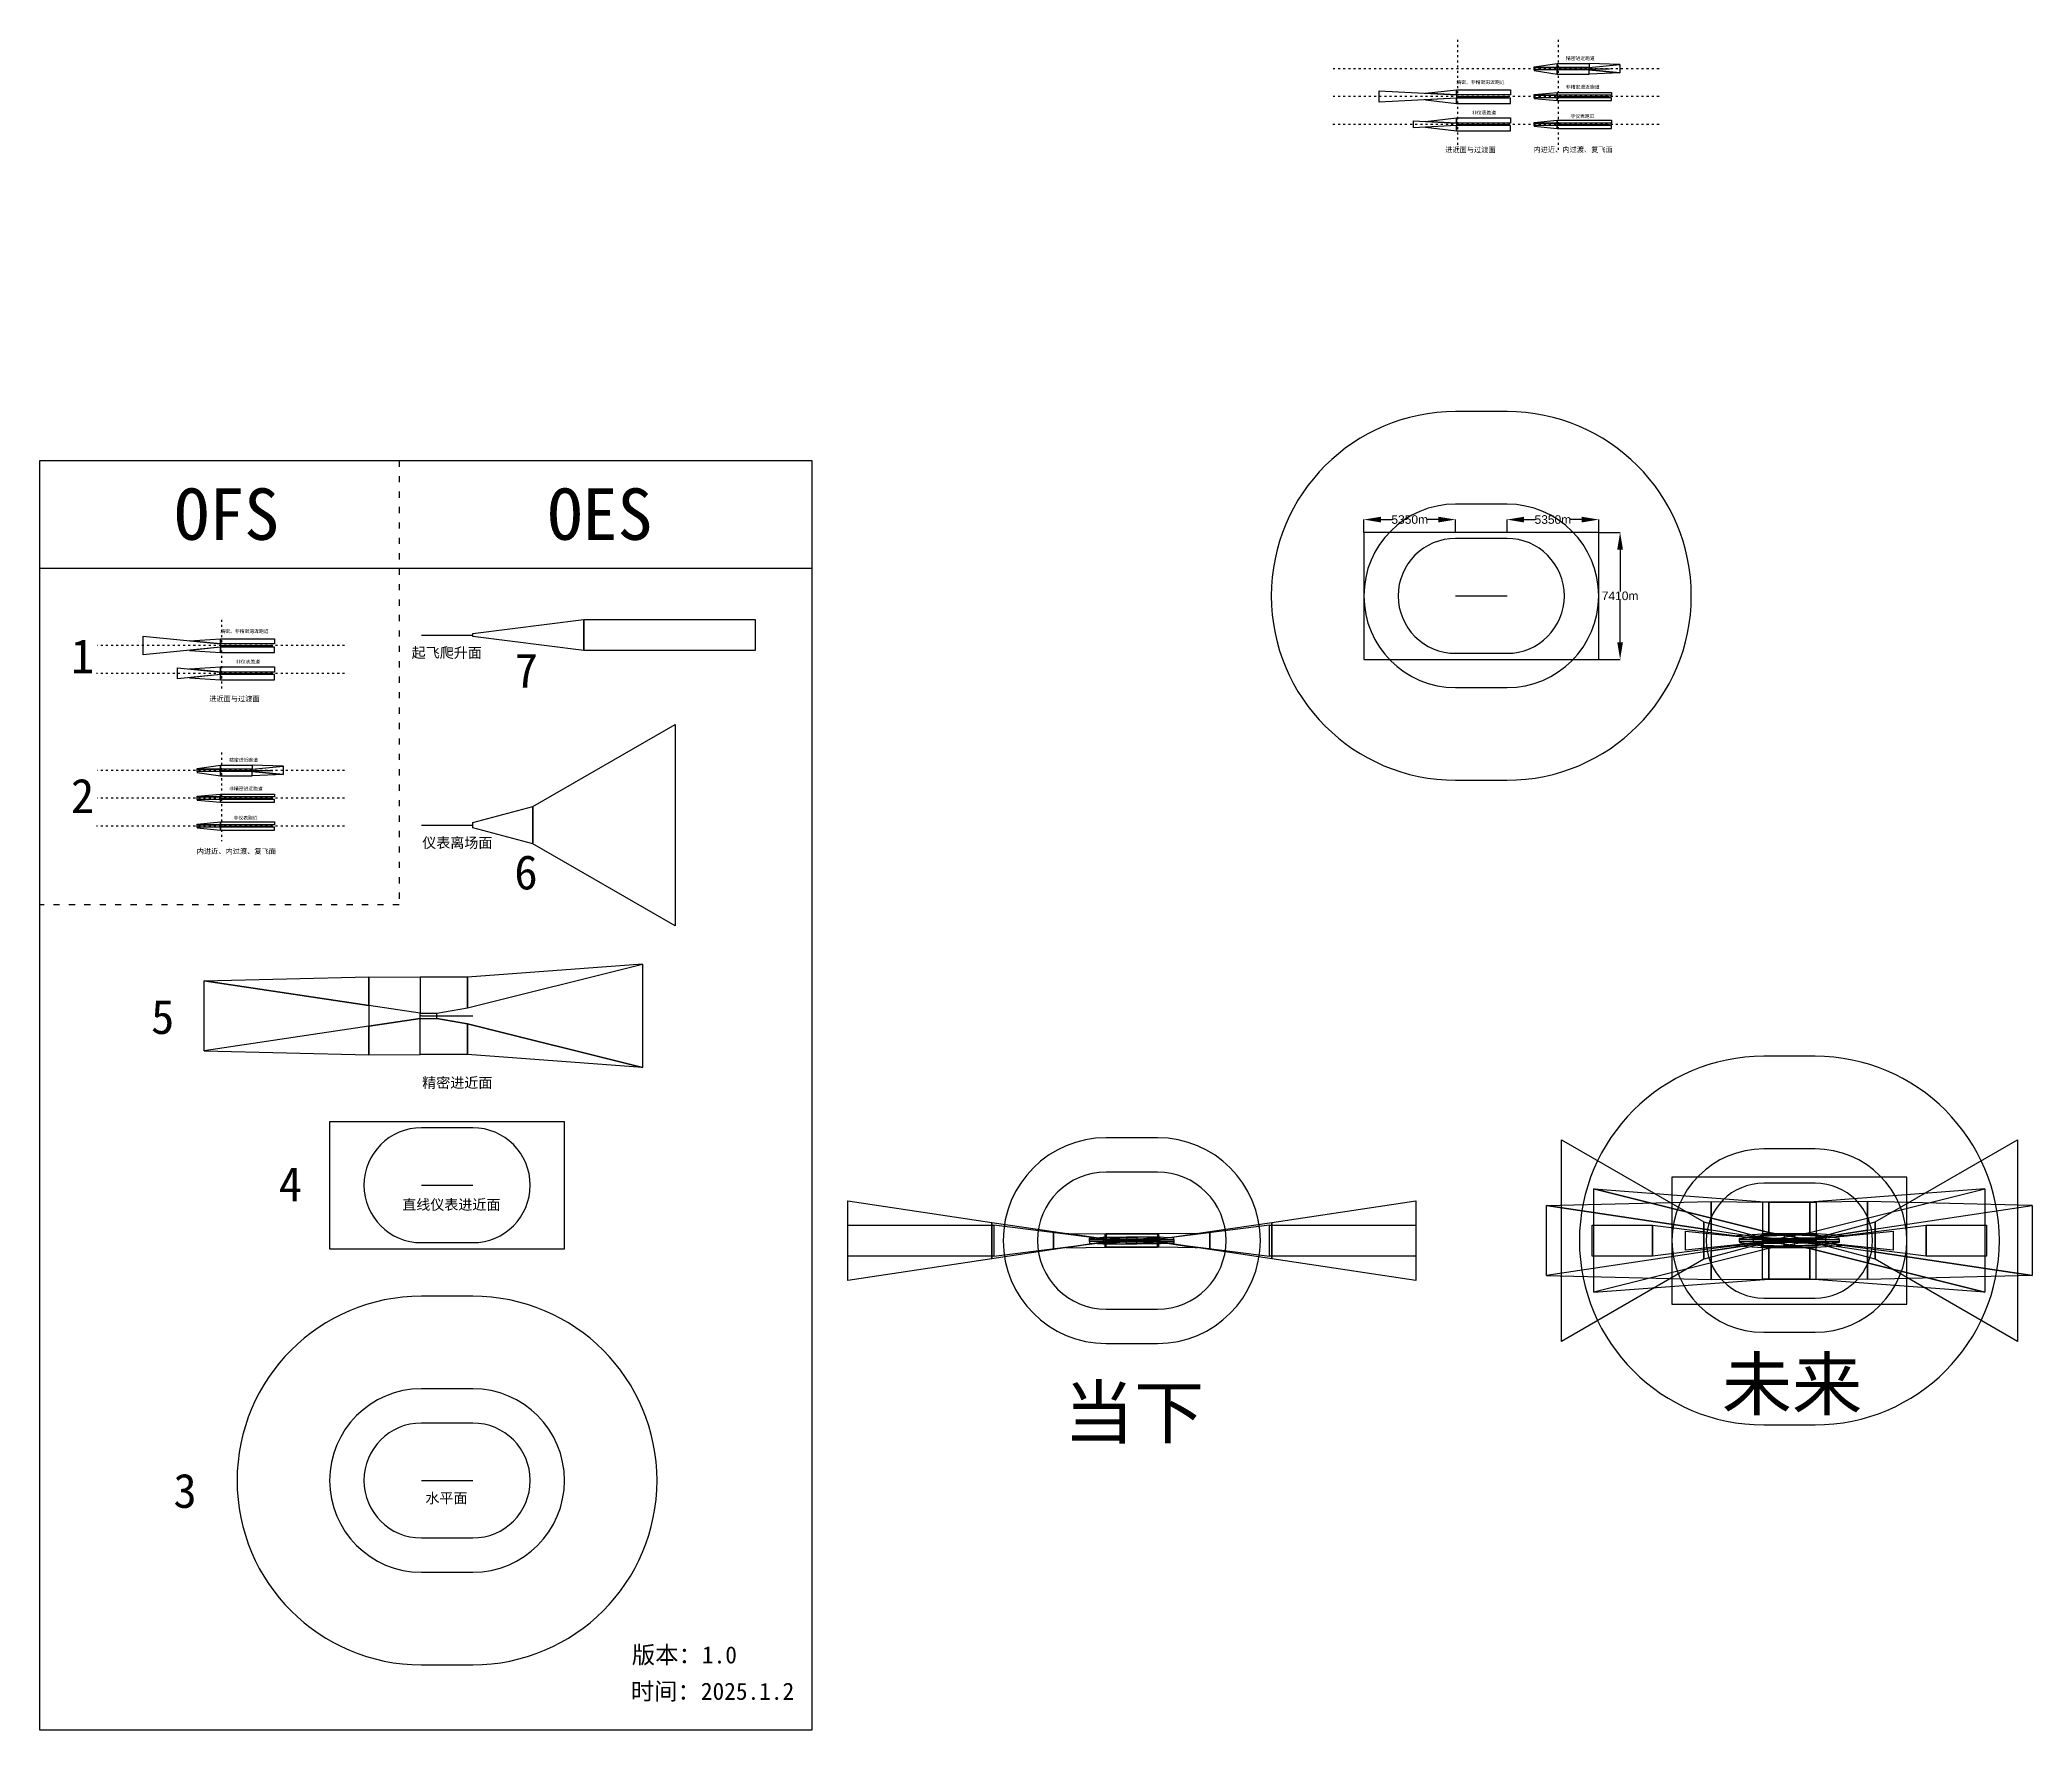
# Model space of a CAD drawing. Header units: metres. Extents: x 9927 to 126143, y -22545 to 76060.
import ezdxf

# ---------------------------------------------------------------- set-up
doc = ezdxf.new("R2010")
doc.units = ezdxf.units.M
doc.header["$MEASUREMENT"] = 0
doc.linetypes.add('ACAD_ISO03W100', pattern=[30, 12, -18])
doc.layers.add('AnnexAppTrans', color=7, linetype='Continuous')
doc.styles.get("Standard").update_dxf_attribs({"font": 'arial.ttf'})
doc.styles.add('黑体', font='simhei.ttf')
doc.dimstyles.get("Standard").update_dxf_attribs({"dimtxt": 0.18, "dimasz": 0.18, "dimexe": 0.18, "dimexo": 0.0625, "dimgap": 0.09, "dimtad": 0, "dimtih": 1, "dimtoh": 1, "dimdec": 4, "dimzin": 0, "dimdsep": 46, "dimtxsty": 'Standard', "dimcen": 0.09, "dimadec": 0, "dimazin": 0, "dimtfac": 1, "dimtdec": 4, "dimtofl": 0, "dimtmove": 0, "dimatfit": 3, "dimfxl": 1, "dimtolj": 1, "dimtzin": 0, "dimarcsym": 0})

# ---------------------------------------------------------------- blocks, each defined once
blk = doc.blocks.new('*D1')
at = {"color": 0, "lineweight": -2, "transparency": 16777216}
for p, q in [((87160, 47328), (87160, 48074)), ((88160, 48074), (88804, 48074)), ((91510, 48074), (90866, 48074)), ((92510, 47328), (92510, 48074))]:
    blk.add_line(p, q, dxfattribs=at)
at = {"color": 0, "transparency": 16777216}
for points in [[(88160, 48241), (88160, 47907), (87160, 48074)], [(91510, 48241), (91510, 47907), (92510, 48074)]]:
    blk.add_solid(points, dxfattribs=at)
at = {"layer": 'Defpoints', "color": 0, "transparency": 16777216}
for p in [(92510, 48074), (87160, 47328), (92510, 47328)]:
    blk.add_point(p, dxfattribs=at)
at = {"color": 0, "transparency": 16777216, "insert": (89835, 48074), "char_height": 500, "attachment_point": 5}
blk.add_mtext('\\A1;5350m', dxfattribs=at)
blk = doc.blocks.new('*D2')
at = {"color": 0, "lineweight": -2, "transparency": 16777216}
for p, q in [((95510, 47328), (95510, 48074)), ((96510, 48074), (97154, 48074)), ((99860, 48074), (99216, 48074)), ((100860, 47328), (100860, 48074))]:
    blk.add_line(p, q, dxfattribs=at)
at = {"color": 0, "transparency": 16777216}
for points in [[(96510, 48241), (96510, 47907), (95510, 48074)], [(99860, 48241), (99860, 47907), (100860, 48074)]]:
    blk.add_solid(points, dxfattribs=at)
at = {"layer": 'Defpoints', "color": 0, "transparency": 16777216}
for p in [(100860, 48074), (95510, 47328), (100860, 47328)]:
    blk.add_point(p, dxfattribs=at)
at = {"color": 0, "transparency": 16777216, "insert": (98185, 48074), "char_height": 500, "attachment_point": 5}
blk.add_mtext('\\A1;5350m', dxfattribs=at)
blk = doc.blocks.new('*D3')
at = {"color": 0, "lineweight": -2, "transparency": 16777216}
for p, q in [((100860, 47328), (102107, 47328)), ((102107, 46328), (102107, 43878)), ((102107, 40918), (102107, 43368)), ((100860, 39918), (102107, 39918))]:
    blk.add_line(p, q, dxfattribs=at)
at = {"color": 0, "transparency": 16777216}
for points in [[(101940, 46328), (102273, 46328), (102107, 47328)], [(101940, 40918), (102273, 40918), (102107, 39918)]]:
    blk.add_solid(points, dxfattribs=at)
at = {"layer": 'Defpoints', "color": 0, "transparency": 16777216}
for p in [(100860, 47328), (100860, 39918), (102107, 39918)]:
    blk.add_point(p, dxfattribs=at)
at = {"color": 0, "transparency": 16777216, "insert": (102107, 43623), "char_height": 500, "attachment_point": 5}
blk.add_mtext('\\A1;7410m', dxfattribs=at)

msp = doc.modelspace()

# ---------------------------------------------------------------- linework, layer by layer
at = {"linetype": 'ACAD_ISO03W100', "ltscale": 10}
for p, q in [((92618.9, 76059.9), (92618.9, 69509.3)), ((98497.6, 76059.9), (98497.6, 69509.3)), ((104376.1, 74377), (85361.4, 74377)), ((104376.1, 72752.7), (85361.4, 72752.7)), ((104376.1, 71131), (85339, 71131)), ((20519.3, 42232.5), (20519.3, 38150.6)), ((27698.4, 40725.9), (13261.8, 40725.9)), ((27698.4, 39104.2), (13239.4, 39104.2)), ((20519.3, 34482.2), (20519.3, 29309.6)), ((27698.4, 33444.5), (13261.8, 33444.5)), ((27698.4, 31820.3), (13261.8, 31820.3)), ((27698.4, 30198.6), (13239.4, 30198.6))]:
    msp.add_line(p, q, dxfattribs=at)
at = {"lineweight": 30}
for p, q in [((98497.6, 74377), (101497.6, 74377)), ((92618.9, 72752.7), (95618.9, 72752.7)), ((98497.6, 72754), (101497.6, 72754)), ((92618.9, 71131), (95618.9, 71131)), ((98497.6, 71131), (101497.6, 71131)), ((92510.3, 43623), (95510.3, 43623)), ((20519.3, 40725.9), (23519.3, 40725.9)), ((32181.4, 41338.3), (35181.4, 41338.3)), ((20519.3, 39104.2), (23519.3, 39104.2)), ((20519.3, 33444.5), (23519.3, 33444.5)), ((20519.3, 31821.5), (23519.3, 31821.5)), ((32181.4, 30248.3), (35181.4, 30248.3)), ((20519.3, 30198.6), (23519.3, 30198.6)), ((32181.4, 19124.1), (35181.4, 19124.1)), ((32181.4, 9244.6), (35181.4, 9244.6)), ((72123, 6013.5), (75123, 6013.5)), ((110483, 6013.5), (113483, 6013.5)), ((32181.4, -7981.6), (35181.4, -7981.6))]:
    msp.add_line(p, q, dxfattribs=at)
for points in [[(98437.6, 74447), (97087.6, 74447), (97087.6, 74492), (98437.6, 74687.2), (98437.6, 74447)], [(98437.6, 74307), (97087.6, 74307), (97087.6, 74447), (98437.6, 74447), (98437.6, 74307)], [(98437.6, 74447), (98437.6, 74687.2), (100297.6, 74687.2), (100297.6, 74447), (98437.6, 74447)], [(102099.4, 74617.2), (100297.6, 74687.2), (100297.6, 74447), (102099.4, 74617.2)], [(102099.4, 74136.8), (100297.6, 74307), (100297.6, 74447), (102099.4, 74617.2), (102099.4, 74136.8)], [(98437.6, 74307), (97087.6, 74307), (97087.6, 74261.9), (98437.6, 74066.8), (98437.6, 74307)], [(98437.6, 74307), (98437.6, 74066.8), (100297.6, 74066.8), (100297.6, 74307), (98437.6, 74307)], [(102099.4, 74136.8), (100297.6, 74066.8), (100297.6, 74307), (102099.4, 74136.8)], [(98437.6, 72824), (97087.6, 72824), (97087.6, 72869), (98437.6, 72989.2), (98437.6, 72824)], [(98437.6, 72684), (97087.6, 72684), (97087.6, 72824), (98437.6, 72824), (98437.6, 72684)], [(98437.6, 72684), (97087.6, 72684), (97087.6, 72639), (98437.6, 72518.8), (98437.6, 72684)], [(98437.6, 72824), (98437.6, 72989.2), (101597.6, 72989.2), (101597.6, 72824), (98437.6, 72824)], [(98437.6, 72684), (98437.6, 72518.8), (101597.6, 72518.8), (101597.6, 72684), (98437.6, 72684)], [(98437.6, 71201), (97087.6, 71201), (97087.6, 71246.1), (98437.6, 71366.2), (98437.6, 71201)], [(98437.6, 71061), (97087.6, 71061), (97087.6, 71201), (98437.6, 71201), (98437.6, 71061)], [(98437.6, 71061), (97087.6, 71061), (97087.6, 71016), (98437.6, 70895.8), (98437.6, 71061)], [(98437.6, 71201), (98437.6, 71366.2), (101597.6, 71366.2), (101597.6, 71201), (98437.6, 71201)], [(98437.6, 71061), (98437.6, 70895.8), (101597.6, 70895.8), (101597.6, 71061), (98437.6, 71061)], [(35181.4, 41428.3), (41661.4, 42238.3), (41661.4, 40438.3), (35181.4, 41248.3), (35181.4, 41428.3)], [(51661.4, 42238.3), (51661.4, 40438.3), (41661.4, 40438.3), (41661.4, 42238.3), (51661.4, 42238.3)], [(38681.4, 31336.3), (46981.4, 36128.3), (46981.4, 24368.3), (38681.4, 29160.3), (38681.4, 31336.3)], [(20459.3, 33514.5), (19109.3, 33514.5), (19109.3, 33559.6), (20459.3, 33754.7), (20459.3, 33514.5)], [(20459.3, 33514.5), (20459.3, 33754.7), (22319.3, 33754.7), (22319.3, 33514.5), (20459.3, 33514.5)], [(24121.1, 33684.7), (22319.3, 33754.7), (22319.3, 33514.5), (24121.1, 33684.7)], [(20459.3, 33374.5), (19109.3, 33374.5), (19109.3, 33514.5), (20459.3, 33514.5), (20459.3, 33374.5)], [(20459.3, 33374.5), (19109.3, 33374.5), (19109.3, 33329.5), (20459.3, 33134.4), (20459.3, 33374.5)], [(20459.3, 33374.5), (20459.3, 33134.4), (22319.3, 33134.4), (22319.3, 33374.5), (20459.3, 33374.5)], [(24121.1, 33204.4), (22319.3, 33374.5), (22319.3, 33514.5), (24121.1, 33684.7), (24121.1, 33204.4)], [(24121.1, 33204.4), (22319.3, 33134.4), (22319.3, 33374.5), (24121.1, 33204.4)], [(20459.3, 31891.5), (19109.3, 31891.5), (19109.3, 31936.6), (20459.3, 32056.7), (20459.3, 31891.5)], [(20459.3, 31751.5), (19109.3, 31751.5), (19109.3, 31891.5), (20459.3, 31891.5), (20459.3, 31751.5)], [(20459.3, 31751.5), (19109.3, 31751.5), (19109.3, 31706.5), (20459.3, 31586.4), (20459.3, 31751.5)], [(20459.3, 31891.5), (20459.3, 32056.7), (23619.3, 32056.7), (23619.3, 31891.5), (20459.3, 31891.5)], [(20459.3, 31751.5), (20459.3, 31586.4), (23619.3, 31586.4), (23619.3, 31751.5), (20459.3, 31751.5)], [(20459.3, 30268.6), (19109.3, 30268.6), (19109.3, 30313.6), (20459.3, 30433.7), (20459.3, 30268.6)], [(20459.3, 30128.6), (19109.3, 30128.6), (19109.3, 30268.6), (20459.3, 30268.6), (20459.3, 30128.6)], [(20459.3, 30268.6), (20459.3, 30433.7), (23619.3, 30433.7), (23619.3, 30268.6), (20459.3, 30268.6)], [(35181.4, 30398.3), (38681.4, 31336.3), (38681.4, 29160.3), (35181.4, 30098.3), (35181.4, 30398.3)], [(20459.3, 30128.6), (19109.3, 30128.6), (19109.3, 30083.5), (20459.3, 29963.4), (20459.3, 30128.6)], [(20459.3, 30128.6), (20459.3, 29963.4), (23619.3, 29963.4), (23619.3, 30128.6), (20459.3, 30128.6)], [(34881.9, 18659.3), (33081.4, 18974.1), (33081.4, 19274.1), (34881.9, 19588.8), (45081.4, 22138.7), (45081.4, 16109.4), (34881.9, 18659.3)], [(34881.9, 19588.8), (45081.4, 22138.7), (34881.9, 21372), (34881.9, 19588.8)], [(29121.4, 19724.1), (19521.4, 21164.1), (29121.4, 21402.4), (29121.4, 19724.1)], [(29121.4, 18524.1), (19521.4, 17084.1), (19521.4, 21164.1), (29121.4, 19724.1), (29121.4, 18524.1)], [(32121.4, 19274.1), (29121.4, 19724.1), (29121.4, 21402.4), (32119.4, 21372), (32121.4, 19274.1)], [(32121.4, 19274.1), (33081.4, 19274.1), (34881.9, 19588.8), (34881.9, 21372), (32119.4, 21372), (32121.4, 19274.1)], [(29121.4, 18524.1), (32121.4, 18974.1), (32121.4, 19274.1), (29121.4, 19724.1), (29121.4, 18524.1)], [(32121.4, 18974.1), (29121.4, 18524.1), (29121.4, 16845.8), (32119.4, 16876.2), (32121.4, 18974.1)], [(32121.4, 18974.1), (33081.4, 18974.1), (34881.9, 18659.3), (34881.9, 16876.2), (32119.4, 16876.2), (32121.4, 18974.1)], [(32181.4, 19124.1), (32121.4, 19124.1)], [(34881.9, 18659.3), (45081.4, 16109.4), (34881.9, 16876.2), (34881.9, 18659.3)], [(29121.4, 18524.1), (19521.4, 17084.1), (29121.4, 16845.8), (29121.4, 18524.1)], [(26831.4, 5539.6), (40531.4, 5539.6), (40531.4, 12949.6), (26831.4, 12949.6), (26831.4, 5539.6)], [(65463, 4948.5), (57063, 3688.5), (57063, 8338.5), (65463, 7078.5), (65463, 4948.5)], [(81783, 7078.5), (90183, 8338.5), (90183, 3688.5), (81783, 4948.5), (81783, 7078.5)], [(69063, 5488.5), (65463, 4948.5), (65463, 7078.5), (69063, 6538.5), (69063, 5488.5)], [(78183, 6538.5), (81783, 7078.5), (81783, 4948.5), (78183, 5488.5), (78183, 6538.5)], [(57063, 6913.5), (65583, 6913.5), (65583, 5113.5), (57063, 5113.5), (57063, 6913.5)], [(72063, 6103.5), (65583, 6913.5), (65583, 5113.5), (72063, 5923.5), (72063, 6103.5)], [(72063, 5938.5), (69063, 5488.5), (69063, 6538.5), (72063, 6088.5), (72063, 5938.5)], [(72063, 6088.5), (69813, 6426), (72063, 6403.2), (72063, 6088.5)], [(72063, 5938.5), (69813, 5601), (72063, 5623.8), (72063, 5938.5)], [(72063, 6073.5), (71163, 6073.5), (71163, 6154.6), (72063, 6208.6), (72063, 6073.5)], [(72063, 5953.5), (71163, 5953.5), (71163, 6073.5), (72063, 6073.5), (72063, 5953.5)], [(72063, 5953.5), (71163, 5953.5), (71163, 5872.4), (72063, 5818.4), (72063, 5953.5)], [(73323, 6208.6), (73323, 6073.5), (71959.4, 6209.9), (73323, 6208.6)], [(73323, 6073.5), (71959.4, 6209.9), (71959.4, 5817.1), (73323, 5953.5), (73323, 6073.5)], [(73323, 5818.4), (73323, 5953.5), (71959.4, 5817.1), (73323, 5818.4)], [(72063, 6088.5), (72063, 6403.2), (75123, 6403.2), (75123, 6088.5), (72063, 6088.5)], [(72063, 6073.5), (72063, 6208.6), (73923, 6208.6), (73923, 6073.5), (72063, 6073.5)], [(72063, 5953.5), (72063, 5818.4), (73923, 5818.4), (73923, 5953.5), (72063, 5953.5)], [(72063, 5938.5), (72063, 5623.8), (75123, 5623.8), (75123, 5938.5), (72063, 5938.5)], [(75183, 6088.5), (75183, 6403.2), (72123, 6403.2), (72123, 6088.5), (75183, 6088.5)], [(75183, 5938.5), (75183, 5623.8), (72123, 5623.8), (72123, 5938.5), (75183, 5938.5)], [(75183, 6073.5), (75183, 6208.6), (73323, 6208.6), (73323, 6073.5), (75183, 6073.5)], [(75183, 5953.5), (75183, 5818.4), (73323, 5818.4), (73323, 5953.5), (75183, 5953.5)], [(73923, 6208.6), (73923, 6073.5), (75286.6, 6209.9), (73923, 6208.6)], [(73923, 5953.5), (75286.6, 5817.1), (75286.6, 6209.9), (73923, 6073.5), (73923, 5953.5)], [(73923, 5818.4), (73923, 5953.5), (75286.6, 5817.1), (73923, 5818.4)], [(75183, 5923.5), (81663, 5113.5), (81663, 6913.5), (75183, 6103.5), (75183, 5923.5)], [(75183, 6088.5), (78183, 6538.5), (78183, 5488.5), (75183, 5938.5), (75183, 6088.5)], [(75183, 6088.5), (77433, 6426), (75183, 6403.2), (75183, 6088.5)], [(75183, 6073.5), (76083, 6073.5), (76083, 6154.6), (75183, 6208.6), (75183, 6073.5)], [(75183, 6073.5), (76083, 6073.5), (76083, 5953.5), (75183, 5953.5), (75183, 6073.5)], [(75183, 5953.5), (76083, 5953.5), (76083, 5872.4), (75183, 5818.4), (75183, 5953.5)], [(75183, 5938.5), (77433, 5601), (75183, 5623.8), (75183, 5938.5)], [(90183, 5113.5), (81663, 5113.5), (81663, 6913.5), (90183, 6913.5), (90183, 5113.5)]]:
    msp.add_lwpolyline(points)
for points in [[(92510.3, 32873), (95510.3, 32873, 1), (95510.3, 54373), (92510.3, 54373, 1), (92510.3, 32873)], [(92510.3, 38273), (95510.3, 38273, 1), (95510.3, 48973), (92510.3, 48973, 1), (92510.3, 38273)], [(92510.3, 40273), (95510.3, 40273, 1), (95510.3, 46973), (92510.3, 46973, 1), (92510.3, 40273)], [(32181.4, 5894.6), (35181.4, 5894.6, 1), (35181.4, 12594.6), (32181.4, 12594.6, 1), (32181.4, 5894.6)], [(32181.4, -18731.6), (35181.4, -18731.6, 1), (35181.4, 2768.4), (32181.4, 2768.4, 1), (32181.4, -18731.6)], [(32181.4, -13331.6), (35181.4, -13331.6, 1), (35181.4, -2631.6), (32181.4, -2631.6, 1), (32181.4, -13331.6)], [(32181.4, -11331.6), (35181.4, -11331.6, 1), (35181.4, -4631.6), (32181.4, -4631.6, 1), (32181.4, -11331.6)]]:
    msp.add_lwpolyline(points, format="xyb")
for points in [[(9927.1, 51512), (54961.3, 51512), (54961.3, -22544.7), (9927.1, -22544.7)], [(9927.1, 51512), (54961.3, 51512), (54961.3, 45225), (9927.1, 45225)]]:
    msp.add_lwpolyline(points, close=True)
at = {"linetype": 'ACAD_ISO03W100', "ltscale": 30}
msp.add_lwpolyline([(9927.1, 51512), (30878.3, 51512), (30878.3, 25602.9), (9927.1, 25602.9)], close=True, dxfattribs=at)
at = {"lineweight": 30}
msp.add_lwpolyline([(87160.3, 39918), (100860.3, 39918), (100860.3, 47328), (87160.3, 47328), (87160.3, 39918)], dxfattribs=at)
msp.add_lwpolyline([(92510.3, 40273), (95510.3, 40273, 1), (95510.3, 46973), (92510.3, 46973, 1), (92510.3, 40273)], format="xyb", dxfattribs=at)
at = {"color": 85, "true_color": 0x58ba48}
for points in [[(110483, -4736.5), (113483, -4736.5, 1), (113483, 16763.5), (110483, 16763.5, 1), (110483, -4736.5)], [(113483, 16763.5), (110483, 16763.5, 1), (110483, -4736.5), (113483, -4736.5, 1), (113483, 16763.5)], [(110483, 663.5), (113483, 663.5, 1), (113483, 11363.5), (110483, 11363.5, 1), (110483, 663.5)], [(113483, 11363.5), (110483, 11363.5, 1), (110483, 663.5), (113483, 663.5, 1), (113483, 11363.5)], [(110483, 2663.5), (113483, 2663.5, 1), (113483, 9363.5), (110483, 9363.5, 1), (110483, 2663.5)], [(110483, 2663.5), (113483, 2663.5, 1), (113483, 9363.5), (110483, 9363.5, 1), (110483, 2663.5)], [(113483, 9363.5), (110483, 9363.5, 1), (110483, 2663.5), (113483, 2663.5, 1), (113483, 9363.5)], [(113483, 9363.5), (110483, 9363.5, 1), (110483, 2663.5), (113483, 2663.5, 1), (113483, 9363.5)]]:
    msp.add_lwpolyline(points, format="xyb", dxfattribs=at)
for points in [[(72123, 12013.5, 1), (72123, 13.5), (75123, 13.5, 1), (75123, 12013.5)], [(75123, 13.5, 1), (75123, 12013.5), (72123, 12013.5, 1), (72123, 13.5)], [(72123, 10013.5, 1), (72123, 2013.5), (75123, 2013.5, 1), (75123, 10013.5)], [(75123, 2013.5, 1), (75123, 10013.5), (72123, 10013.5, 1), (72123, 2013.5)]]:
    msp.add_lwpolyline(points, format="xyb", close=True)
for points in [[(106983, 4925.5), (98683, 133.5), (98683, 11893.5), (106983, 7101.5), (106983, 4925.5)], [(116983, 7101.5), (125283, 11893.5), (125283, 133.5), (116983, 4925.5), (116983, 7101.5)], [(107423, 6613.5), (97823, 8053.5), (107423, 8291.8), (107423, 6613.5)], [(110782.5, 6478.3), (112583, 6163.5), (112583, 5863.5), (110782.5, 5548.7), (100583, 2998.9), (100583, 9028.2), (110782.5, 6478.3)], [(110782.5, 6478.3), (100583, 9028.2), (110782.5, 8261.4), (110782.5, 6478.3)], [(110423, 6163.5), (107423, 6613.5), (107423, 8291.8), (110420.9, 8261.4), (110423, 6163.5)], [(110423, 6163.5), (111383, 6163.5), (113183.5, 6478.3), (113183.5, 8261.4), (110420.9, 8261.4), (110423, 6163.5)], [(113543, 6163.5), (112583, 6163.5), (110782.5, 6478.3), (110782.5, 8261.4), (113545.1, 8261.4), (113543, 6163.5)], [(113183.5, 5548.7), (111383, 5863.5), (111383, 6163.5), (113183.5, 6478.3), (123383, 9028.2), (123383, 2998.9), (113183.5, 5548.7)], [(113183.5, 6478.3), (123383, 9028.2), (113183.5, 8261.4), (113183.5, 6478.3)], [(113543, 6163.5), (116543, 6613.5), (116543, 8291.8), (113545.1, 8261.4), (113543, 6163.5)], [(116543, 6613.5), (126143, 8053.5), (116543, 8291.8), (116543, 6613.5)], [(107423, 5413.5), (97823, 3973.5), (97823, 8053.5), (107423, 6613.5), (107423, 5413.5)], [(110483, 5863.5), (106983, 4925.5), (106983, 7101.5), (110483, 6163.5), (110483, 5863.5)], [(113483, 6163.5), (116983, 7101.5), (116983, 4925.5), (113483, 5863.5), (113483, 6163.5)], [(116543, 6613.5), (126143, 8053.5), (126143, 3973.5), (116543, 5413.5), (116543, 6613.5)], [(104003, 6913.5), (104003, 5113.5), (100483, 5113.5), (100483, 6913.5), (104003, 6913.5)], [(110483, 5923.5), (104003, 5113.5), (104003, 6913.5), (110483, 6103.5), (110483, 5923.5)], [(107423, 5413.5), (110423, 5863.5), (110423, 6163.5), (107423, 6613.5), (107423, 5413.5)], [(110423, 5863.5), (107423, 5413.5), (107423, 3735.2), (110420.9, 3765.6), (110423, 5863.5)], [(110423, 6083.5), (109073, 6083.5), (109073, 6128.6), (110423, 6323.7), (110423, 6083.5)], [(110423, 5943.5), (109073, 5943.5), (109073, 6083.5), (110423, 6083.5), (110423, 5943.5)], [(110423, 5943.5), (109073, 5943.5), (109073, 5898.5), (110423, 5703.3), (110423, 5943.5)], [(109881.2, 6253.7), (111683, 6323.7), (111683, 6083.5), (109881.2, 6253.7)], [(109881.2, 6253.7), (111683, 6083.5), (111683, 5943.5), (109881.2, 5773.3), (109881.2, 6253.7)], [(109881.2, 5773.3), (111683, 5703.3), (111683, 5943.5), (109881.2, 5773.3)], [(110423, 5863.5), (111383, 5863.5), (113183.5, 5548.7), (113183.5, 3765.6), (110420.9, 3765.6), (110423, 5863.5)], [(110423, 6083.5), (110423, 6323.7), (112283, 6323.7), (112283, 6083.5), (110423, 6083.5)], [(110483, 6013.5), (110423, 6013.5)], [(110423, 5943.5), (110423, 5703.3), (112283, 5703.3), (112283, 5943.5), (110423, 5943.5)], [(113543, 5863.5), (112583, 5863.5), (110782.5, 5548.7), (110782.5, 3765.6), (113545.1, 3765.6), (113543, 5863.5)], [(113543, 6083.5), (113543, 6323.7), (111683, 6323.7), (111683, 6083.5), (113543, 6083.5)], [(113543, 5943.5), (113543, 5703.3), (111683, 5703.3), (111683, 5943.5), (113543, 5943.5)], [(114084.8, 6253.7), (112283, 6323.7), (112283, 6083.5), (114084.8, 6253.7)], [(114084.8, 5773.3), (112283, 5943.5), (112283, 6083.5), (114084.8, 6253.7), (114084.8, 5773.3)], [(114084.8, 5773.3), (112283, 5703.3), (112283, 5943.5), (114084.8, 5773.3)], [(113483, 6103.5), (119963, 6913.5), (119963, 5113.5), (113483, 5923.5), (113483, 6103.5)], [(113483, 6013.5), (113543, 6013.5)], [(116543, 6613.5), (113543, 6163.5), (113543, 5863.5), (116543, 5413.5), (116543, 6613.5)], [(113543, 6083.5), (114893, 6083.5), (114893, 6128.6), (113543, 6323.7), (113543, 6083.5)], [(113543, 6083.5), (114893, 6083.5), (114893, 5943.5), (113543, 5943.5), (113543, 6083.5)], [(113543, 5943.5), (114893, 5943.5), (114893, 5898.5), (113543, 5703.3), (113543, 5943.5)], [(113543, 5863.5), (116543, 5413.5), (116543, 3735.2), (113545.1, 3765.6), (113543, 5863.5)], [(123483, 6913.5), (123483, 5113.5), (119963, 5113.5), (119963, 6913.5), (123483, 6913.5)], [(107423, 5413.5), (97823, 3973.5), (107423, 3735.2), (107423, 5413.5)], [(110782.5, 5548.7), (100583, 2998.9), (110782.5, 3765.6), (110782.5, 5548.7)], [(113183.5, 5548.7), (123383, 2998.9), (113183.5, 3765.6), (113183.5, 5548.7)], [(116543, 5413.5), (126143, 3973.5), (116543, 3735.2), (116543, 5413.5)]]:
    msp.add_lwpolyline(points, dxfattribs=at)
at = {"color": 114, "true_color": 0x139b48}
for points in [[(105133, 2308.5), (118833, 2308.5), (118833, 9718.5), (105133, 9718.5), (105133, 2308.5)], [(118833, 9718.5), (105133, 9718.5), (105133, 2308.5), (118833, 2308.5), (118833, 9718.5)]]:
    msp.add_lwpolyline(points, dxfattribs=at)
at = {"layer": 'AnnexAppTrans'}
for points in [[(92558.9, 72652.7), (88058.9, 72427.7), (88058.9, 73077.7), (92558.9, 72852.7), (92558.9, 72652.7)], [(92558.9, 72852.7), (90757.1, 72942.8), (92558.9, 73152.7), (92558.9, 72852.7)], [(92558.9, 72652.7), (90757.1, 72562.6), (92558.9, 72352.7), (92558.9, 72652.7)], [(92558.9, 72852.7), (92558.9, 73152.7), (95718.9, 73152.7), (95718.9, 72852.7), (92558.9, 72852.7)], [(92558.9, 72652.7), (92558.9, 72352.7), (95718.9, 72352.7), (95718.9, 72652.7), (92558.9, 72652.7)], [(92558.9, 71056), (90058.9, 70931), (90058.9, 71331), (92558.9, 71206), (92558.9, 71056)], [(92558.9, 71206), (90757.1, 71296.1), (92558.9, 71506), (92558.9, 71206)], [(92558.9, 71056), (90757.1, 70965.9), (92558.9, 70756), (92558.9, 71056)], [(92558.9, 71206), (92558.9, 71506), (95718.9, 71506), (95718.9, 71206), (92558.9, 71206)], [(92558.9, 71056), (92558.9, 70756), (95718.9, 70756), (95718.9, 71056), (92558.9, 71056)], [(20459.3, 40625.9), (15959.3, 40175.9), (15959.3, 41275.9), (20459.3, 40825.9), (20459.3, 40625.9)], [(20459.3, 40825.9), (18657.5, 41006.1), (20459.3, 41125.9), (20459.3, 40825.9)], [(20459.3, 40825.9), (20459.3, 41125.9), (23619.3, 41125.9), (23619.3, 40825.9), (20459.3, 40825.9)], [(20459.3, 40625.9), (18657.5, 40445.8), (20459.3, 40325.9), (20459.3, 40625.9)], [(20459.3, 40625.9), (20459.3, 40325.9), (23619.3, 40325.9), (23619.3, 40625.9), (20459.3, 40625.9)], [(20459.3, 39029.2), (17959.3, 38779.2), (17959.3, 39429.2), (20459.3, 39179.2), (20459.3, 39029.2)], [(20459.3, 39179.2), (18657.5, 39359.4), (20459.3, 39479.2), (20459.3, 39179.2)], [(20459.3, 39029.2), (18657.5, 38849), (20459.3, 38729.2), (20459.3, 39029.2)], [(20459.3, 39179.2), (20459.3, 39479.2), (23619.3, 39479.2), (23619.3, 39179.2), (20459.3, 39179.2)], [(20459.3, 39029.2), (20459.3, 38729.2), (23619.3, 38729.2), (23619.3, 39029.2), (20459.3, 39029.2)]]:
    msp.add_lwpolyline(points, dxfattribs=at)
at = {"layer": 'AnnexAppTrans', "color": 114, "true_color": 0x139b48}
for points in [[(110423, 5913.5), (105923, 5463.5), (105923, 6563.5), (110423, 6113.5), (110423, 5913.5)], [(110423, 6113.5), (108621.2, 6293.7), (110423, 6413.5), (110423, 6113.5)], [(110423, 5913.5), (108621.2, 5733.3), (110423, 5613.5), (110423, 5913.5)], [(113543, 6113.5), (113543, 6413.5), (110383, 6413.5), (110383, 6113.5), (113543, 6113.5)], [(113543, 5913.5), (113543, 5613.5), (110383, 5613.5), (110383, 5913.5), (113543, 5913.5)], [(110423, 6113.5), (110423, 6413.5), (113583, 6413.5), (113583, 6113.5), (110423, 6113.5)], [(110423, 5913.5), (110423, 5613.5), (113583, 5613.5), (113583, 5913.5), (110423, 5913.5)], [(113543, 6113.5), (118043, 6563.5), (118043, 5463.5), (113543, 5913.5), (113543, 6113.5)], [(113543, 6113.5), (115344.8, 6293.7), (113543, 6413.5), (113543, 6113.5)], [(113543, 5913.5), (115344.8, 5733.3), (113543, 5613.5), (113543, 5913.5)]]:
    msp.add_lwpolyline(points, dxfattribs=at)

# ---------------------------------------------------------------- texts
at = {"style": '黑体'}
for s, height, p in [('精密进近跑道', 200, (98948.3, 74883.3)), ('精密、非精密进近跑道', 200, (92568.6, 73488.8)), ('非精密进近跑道', 200, (98948.3, 73208.6)), ('非仪表跑道', 200, (93473.1, 71708.8)), ('非仪表跑道', 200, (99209.7, 71507.7)), ('进近面与过渡面', 300, (91906.1, 69497.2)), ('内进近、内过渡、复飞面', 300, (97057, 69509.3)), ('OFS', 3000, (17767.4, 46892.1)), ('OES', 3000, (39539.4, 46892.1)), ('1', 2000, (11737.2, 39105)), ('精密、非精密进近跑道', 200, (20468.9, 41462)), ('起飞爬升面', 600, (31617.2, 40010.8)), ('非仪表跑道', 200, (21373.5, 39682)), ('7', 2000, (37622, 38274.7)), ('进近面与过渡面', 300, (19806.5, 37470.4)), ('精密进近跑道', 200, (20970, 33950.9)), ('2', 2000, (11737.2, 30961.1)), ('非精密进近跑道', 200, (20970, 32276.2)), ('非仪表跑道', 200, (21231.4, 30575.3)), ('仪表离场面', 600, (32233.8, 28920.8)), ('内进近、内过渡、复飞面', 300, (19078.7, 28576.8)), ('6', 2000, (37605.1, 26500.5)), ('5', 2000, (16412.9, 18067.3)), ('精密进近面', 600, (32233.8, 14924.2)), ('4', 2000, (23863.7, 8304.7)), ('直线仪表进近面', 600, (31067.4, 7810.7)), ('3', 2000, (17718.7, -9579.4)), ('水平面', 600, (32417.2, -9309.2)), ('版本：1.0', 1000, (44457.5, -18651.5)), ('时间：2025.1.2', 1000, (44396.6, -20776))]:
    msp.add_text(s, height=height, dxfattribs=at).set_placement(p)
at = {"color": 114, "true_color": 0x139b48, "style": '黑体'}
msp.add_text('未来', height=3000, dxfattribs=at).set_placement((108043.5, -3854.3))
at = {"color": 252, "true_color": 0x939598, "style": '黑体'}
msp.add_text('当下', height=3000, dxfattribs=at).set_placement((69662.4, -5497.1))

# ---------------------------------------------------------------- dimensions: what is measured, and where the dimension line sits
dim = msp.add_linear_dim(base=(92510.3, 48074), p1=(87160.3, 47328), p2=(92510.3, 47328), dimstyle='Standard', override={"dimtxt": 500, "dimasz": 1000, "dimdec": 0, "dimpost": 'm'})
dim.commit()
dim.dimension.update_dxf_attribs({"geometry": '*D1', "text_midpoint": (89835.3, 48074), "dimtype": 160})
dim = msp.add_linear_dim(base=(100860.3, 48074), p1=(95510.3, 47328), p2=(100860.3, 47328), dimstyle='Standard', override={"dimtxt": 500, "dimasz": 1000, "dimdec": 0, "dimpost": 'm'})
dim.commit()
dim.dimension.update_dxf_attribs({"geometry": '*D2', "text_midpoint": (98185.3, 48074)})
dim = msp.add_linear_dim(base=(102106.8, 39918), p1=(100860.3, 47328), p2=(100860.3, 39918), angle=90, dimstyle='Standard', override={"dimtxt": 500, "dimasz": 1000, "dimdec": 0, "dimpost": 'm'})
dim.commit()
dim.dimension.update_dxf_attribs({"geometry": '*D3', "text_midpoint": (102106.8, 43623), "dimtype": 160})

doc.saveas('drawing.dxf')
